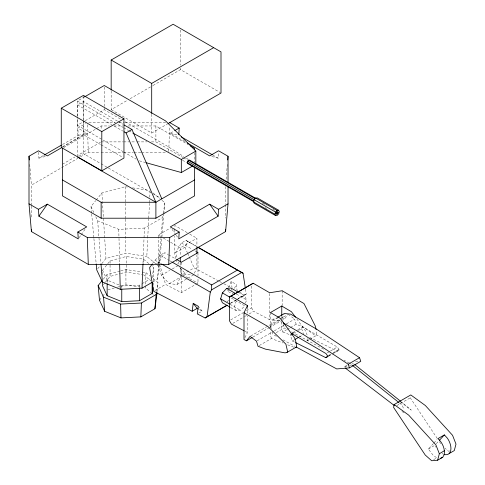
<?xml version="1.0" encoding="UTF-8"?>
<svg xmlns="http://www.w3.org/2000/svg" width="485" height="485" viewBox="0 0 485 485"><rect width="100%" height="100%" fill="white"/><g stroke="black" fill="none" stroke-linecap="round" stroke-linejoin="round"><path stroke-width="0.36" stroke-dasharray="2.42 1.82" d="M168.756 151.569L169.611 126.312M143.002 263.391L144.003 238.59M144.033 237.838L144.427 228.065L162.639 217.553L163.202 213.849M142.269 272.085L145.997 272.661L145.233 287.847L150.956 292.564M155.915 263.919L146.809 256.413L147.713 238.456M147.749 237.705L148.689 218.996M148.725 218.25L149.477 203.282M149.513 202.53L149.623 200.287M149.774 197.292L150.077 191.308M211.787 156.473L218.129 158.146L218.474 152.26M152.927 281.882L157.425 279.287L158.571 265.731M158.631 264.98L160.856 238.632M160.923 237.874L162.639 217.553M226.101 179.22L227.344 164.403M157.188 291.376L157.952 282.519L152.26 277.826M157.425 279.287L159.329 266.738L163.839 214.782M163.906 214.03L164.882 202.736L160.341 198.989M152.157 277.863L153.709 267.605L152.005 266.198M163.312 213.109L164.882 202.736M153.375 285.374L153.709 267.605M156.564 291.691L157.952 282.519M437.306 438.531L410.262 397.827L410.528 396.384M236.231 300.9L234.467 306.835L236.231 310.733L240.493 310.315L244.749 305.817L230.575 297.632M245.531 303.18L246.513 299.882L244.749 295.983L239.093 292.716M309.97 339.167L316.372 335.468L316.632 333.492L316.196 330.194M228.55 287.641L231.102 281.476L236.165 284.398L237.165 290.873M234.528 288.369L236.165 284.398M271.303 328.678L270.442 325.774L273.031 320.051L276.808 317.869M282.052 318.603L284.071 314.147M175.582 252.624L184.943 247.247L187.707 241.269L185.888 240.384L181.354 243.003L175.582 252.624L177.286 258.341M158.413 265.246L161.353 275.28L169.247 283.67L176.983 284.489L180.299 277.293L180.299 268.235M244.943 337.633L247.459 332.552L247.459 316.062M156.473 263.664L158.965 262.215L164.736 252.594L167.931 254.443M291.455 333.377L290.285 335.177L292.328 340.985L294.322 341.98M298.463 330.455L301.609 328.642L302.779 326.841L337.342 347.048L338.997 349.43L339.051 350.17L333.389 353.444M79.103 237.698L80.801 235.304M81.219 234.704L85.027 229.302M152.49 263.622L154.951 260.178L160.195 255.219L164.736 252.594M91.617 213.188L91.01 206.471L95.739 200.608M96.212 200.026L101.892 192.994L125.233 186.707L127.428 187.046M97.661 268.757L99.971 265.901M101.814 263.616L105.96 258.481L125.736 253.158L146.809 256.413M102.535 274.637L102.535 270.187L107.246 264.355M107.718 263.773L110.071 260.851L126.245 256.498L143.475 259.166L149.162 263.852M103.256 279.227L106.967 274.631L120.044 271.109M103.475 284.592L104.887 282.846M105.36 282.258L110.071 276.426L119.916 273.776M99.474 300.166L102.286 296.693M102.753 296.111L105.093 293.213M281.415 320.627L284.598 318.791L287.769 314.898M433.645 459.653L436.9 457.834L433.323 455.488L428.34 449.043L433.408 443.551M433.911 443.005L436.955 439.707M436.27 443.696L438.294 441.502M227.132 301.828L228.55 300.33M238.123 298.899L240.493 296.408L244.749 295.983M230.229 303.495L246.265 294.116L245.458 288.89M152.114 266.192L153.357 265.471M77.364 116.151L77.364 101.019L84.578 96.854M77.545 116.242L77.545 104.912L83.456 101.498L117.552 121.177M77.364 119.177L77.364 125.227L84.578 121.062M85.233 120.686L104.257 109.707L121.22 119.504M62.517 144.512L78.261 135.424L77.83 128.064L85.402 123.687M111.168 90.847L111.168 109.646L127.513 100.207M130.125 98.698L152.357 85.863M153.011 85.487L180.475 69.628L220.348 92.653M38.557 152.26L38.903 158.146L43.492 155.497M62.571 146.676L83.42 134.642L100.419 144.451M62.45 147.21L86.718 133.193L77.83 128.064M63.735 147.549L95.891 128.986M96.545 128.604L101.141 125.954L109.392 125.954M62.419 164.245L74.89 157.043M100.48 142.269L77.515 155.527L77.545 117M78.728 156.352L83.456 153.624L100.431 163.427M31.428 205.367L31.428 185.149L77.843 158.352M80.455 156.837L88.3 152.308L100.328 152.308M111.168 109.646L151.696 133.042L167.386 123.984M184.743 141.529L170.314 133.193L174.121 130.992M158.201 263.779L158.201 235.098L170.344 228.083M170.55 242.227L180.299 247.853L196.916 238.262L196.916 246.562M102.535 270.187L107.149 280.136L121.765 286.047L139.541 285.15L141.432 284.058M142.063 283.695L150.265 278.96M161.353 275.28L169.665 270.484M172.223 269.005L177.971 265.689M154.818 290.576L165.573 284.368L181.378 292.685L197.995 283.094L197.995 278.632M180.056 267.629L182.19 274.771L194.139 267.878L218.838 281.076M169.247 283.67L183.312 275.553M183.948 275.183L185.864 274.073L192.193 274.746M176.983 284.489L187.204 278.584M187.847 278.214L193.6 274.898L196.916 267.696L196.916 254.867M229.635 289.63L227.138 291.073L232.339 293.655L234.152 292.613M198.48 313.207L202.1 311.115L198.274 306.277M230.581 303.167L235.807 300.148M236.462 299.772L246.265 294.116M230.696 319.918L243.106 312.752M246.368 310.867L251.594 307.854L251.594 285.689M232.782 323.386L244.537 316.596M245.192 316.22L246.495 315.468M249.108 313.959L253.679 311.315L269.666 319.73L277.747 318.293M250.696 336.008L267.872 326.09M269.139 325.356L279.318 319.482M279.954 319.118L287.581 314.71M270.442 325.774L281.767 319.239M252.8 337.148L268.696 327.969M269.333 327.599L280.779 320.991M257.123 340.779L273.661 331.231M274.298 330.861L283.834 325.356M286.38 323.889L294.65 319.112L296.177 324.241L303.507 327.084L315.153 335.499L316.372 335.468M276.177 332.674L284.356 327.951L287.011 329.388M259.299 345.532L271.436 338.524L282.937 342.992M281.767 321.864L281.767 328.654L282.761 331.983L286.593 329.77M287.235 329.4L289.787 327.927M290.424 327.557L296.177 324.241M292.71 332.649L297.117 330.109M297.748 329.745L302.779 326.841M293.431 333.359L297.832 330.818M292.328 340.985L294.213 339.894M299.245 336.99L303.646 334.45M307.405 340.646L309.327 339.536M327.272 352.862L329.788 351.407M330.418 351.043L337.342 347.048M328.303 355.608L330.818 354.153M333.334 352.704L338.997 349.43M328.775 355.766L332.552 353.583M333.183 353.219L339.051 350.17M328.357 356.348L332.758 353.808M347.036 365.199L343.92 366.999L348.072 366.145M396.815 405.593L410.262 397.827M428.34 449.043L434.748 445.345L435.96 447.164M120.771 270.915L125.857 269.545L141.523 271.97M120.62 273.588L126.245 272.073L142.038 274.516M107.9 289.733L114.411 287.981M117.303 287.205L125.973 284.871L141.529 287.278M78.261 135.424L86.718 133.193M38.903 158.146L45.244 156.473M349.467 365.848L351.564 365.399M449.825 451.001L448.34 451.135L445.115 448.279M349.539 362.265L348.042 362.386L344.065 360.234M355.535 361.768L360.028 361.398M95.769 216.728L97.673 220.833L118.77 229.363L144.427 228.065M88.81 122.596L115.278 122.596M119.061 122.596L124.354 122.596M125.112 122.596L165.955 122.596M113.89 125.954L122.893 125.954M128.143 125.954L155.891 125.954L188.047 144.518M101.141 141.887L122.893 141.887M123.639 141.887L128.889 141.887M131.89 141.887L136.394 141.887M137.14 141.887L146.894 141.887M151.393 141.887L155.891 141.887L182.796 157.425M101.08 152.308L122.881 152.308M123.633 152.308L133.399 152.308M134.151 152.308L140.917 152.308M141.668 152.308L166.476 152.308M273.031 320.051L279.281 320.67L281.882 322.173M132.55 187.84L149.38 190.441M352.207 363.756L354.189 364.144M170.314 133.193L177.364 135.054M139.419 160.844L145.815 162.627M282.761 331.983L291.552 335.402M287.672 344.829L293.758 347.193M309.642 337.433L336.954 351.043M282.161 317.505L284.598 318.791M182.19 274.771L197.995 283.094M244.798 331.152L247.459 332.552M219.469 281.415L222.639 283.107M223.906 283.786L230.872 287.508M239.748 292.255L244.919 295.013M291.655 331.898L324.162 349.473M276.347 336.281L273.031 334.486L272.382 332.31M282.985 339.87L294.922 346.326M199.638 309.745L202.1 311.115M212.885 155.121L218.129 158.146M125.136 121.759L165.597 145.124L183.863 156.619M262.355 203.124L266.247 205.373M272.734 209.12L274.68 210.248M183.457 157.801L187.392 160.074M118.207 121.559L122.796 124.208M265.301 207.647L266.598 208.392M182.457 160.238L186.379 162.499M77.364 101.019L115.218 122.875M117.825 124.378L123.051 127.397M123.699 127.773L128.27 130.41M128.919 130.786L132.187 132.672M77.545 104.912L111.635 124.59M114.26 126.106L122.778 131.029M77.364 125.227L123.051 151.605M123.699 151.981L136.097 159.141M101.074 144.833L122.644 157.285M101.086 163.803L150.708 192.448M153.321 193.958L159.85 197.728M187.168 232.63L174.818 225.501L174.818 228.52M189.768 234.134L196.916 238.262M187.707 241.269L196.819 246.532M185.888 240.384L196.831 246.695M181.354 243.003L192.23 249.284M194.794 250.763L196.073 251.503M158.201 235.098L160.802 236.595M163.403 238.099L169.902 241.851M168.574 254.813L175.612 258.881M236.456 294.074L246.513 299.882M160.195 255.219L169.204 260.421M169.847 260.791L171.781 261.906M154.951 260.178L160.808 263.561M230.066 304.295L240.493 310.315M230.575 307.466L236.231 310.733M186.385 158.207L188.277 159.395M288.217 314.341L294.65 319.112M350.152 363.398L351.346 364.32M400.452 401.877L411.231 410.116L401.404 401.889M402.004 411.425L403.799 412.802M399.476 403.005L402.429 405.363L403.714 409.54M152.951 192.897L159.771 198.523M156.479 264.392L159.329 266.738M145.997 272.661L149.98 275.947M143.475 274.74L150.865 280.833M151.526 293.037L153.242 294.45M179.947 267.787L185.864 274.073M296.796 318.918L305.805 331.225L307.078 334.953M172.005 229.302L175.812 234.704M176.231 235.304L177.504 237.098M439.392 441.659L441.471 444.793M251.594 307.854L253.679 311.315M91.01 206.471L93.866 212.624M231.212 288.648L232.091 290.594M184.943 247.247L187.398 252.746M187.701 253.437L188.926 256.183M189.235 256.874L194.139 267.878M301.609 328.642L303.422 333.801M271.436 338.524L270.442 335.19L270.442 330.667M283.276 324.32L284.356 327.951M178.353 261.912L179.208 264.768M158.965 262.215L159.395 263.646M159.607 264.361L165.573 284.368M175.867 258.523L174.818 254.94L174.818 236.068M176.079 259.239L177.34 263.537M231.102 281.476L232.024 287.441M91.683 213.933L93.841 237.808M93.908 238.553L96.133 263.179M29.688 164.403L31.428 185.149M97.673 220.833L100.953 263.397M101.892 192.994L105.96 258.481M106.967 274.631L107.482 282.937M87.373 124.827L88.3 152.308M118.77 229.363L118.977 237.601M118.995 238.347L119.607 263.07M125.233 186.707L125.354 202.566M125.36 203.318L125.476 218.42M125.482 219.178L125.736 253.158M125.857 269.545L125.973 284.871M282.161 290.757L282.161 305.617M281.767 316.584L281.767 318.093M270.442 312.558L270.442 327.648M269.666 293.504L269.666 319.73M247.459 307.072L247.459 313.067M225.604 186.646L225.604 203.87M225.604 204.621L225.604 218.098M197.995 252.612L197.995 275.656M194.612 152.654L194.612 162.069M181.378 262.203L181.378 265.919M181.378 268.896L181.378 292.685M180.475 29.991L180.475 65.142M180.475 68.136L180.475 69.628M180.299 247.853L180.299 256.159M180.299 262.949L180.299 265.216M174.818 229.278L174.818 233.049M155.891 125.954L155.891 141.887M151.696 114.248L151.696 133.042M143.475 259.166L143.475 263.616M139.541 285.15L139.541 287.375M126.245 256.498L126.245 272.073M121.765 286.047L121.765 288.272M110.071 260.851L110.071 276.426M107.149 280.136L107.149 282.361M104.257 87.009L104.257 107.434M104.257 108.191L104.257 109.707M101.141 125.954L101.141 129.574M83.456 101.498L83.456 119.625M83.456 120.383L83.456 153.624M83.42 96.163L83.42 121.062M83.42 121.814L83.42 134.642M31.428 206.119L31.428 218.098M443.308 454.13A12.501 7.22 60 0 1 442.12 453.542M307.751 338.621A3.468 2.001 60 0 1 306.69 341.046"/><path stroke-width="0.73" d="M152.078 264.198L149.623 267.641L153.624 291.267L192.175 311.255L193.212 303.355L198.274 306.277L197.274 313.904L205.143 317.978L207.053 316.747L210.278 292.128L211.636 289.836L211.678 284.944L237.377 270.109L243.04 273.213L245.343 288.145M61.795 147.585L47.36 155.915L38.473 150.786L29.003 156.249L29.003 203.845L31.428 231.581L88.3 264.416L168.731 264.416L169.738 237.498L179.201 232.036L170.314 226.901L209.672 204.179L218.559 209.314L228.029 203.845L228.029 186.47M101.862 280.948L98.152 285.538L99.474 300.166L104.639 311.291L120.971 317.893L140.838 316.887L141.396 303.022L156.14 294.51L156.461 292.394M96.2 263.925L96.739 269.896L102.39 282.064L120.262 289.29L141.996 288.193L142.966 264.143M178.813 134.691L179.201 128.064L169.738 122.596M444.011 454.39A12.501 7.22 60 0 0 450.741 450.492A12.501 7.22 60 0 0 447.443 438.264L444.375 434.912L437.967 438.61C442.332 442.629 445.242 448.667 444.212 454.675L442.744 457.258L437.622 460.21L431.686 460.75L425.236 455.033L393.614 407.442L394.147 404.551L410.795 394.935L425.345 405.515L452.566 435.312L455.997 444.139L454.269 450.595L449.152 453.554M179.201 232.036L178.771 238.899L218.129 216.177L218.559 209.314M140.838 316.887L154.933 308.751L156.14 294.51M227.72 159.953L228.029 156.249L218.559 150.786L209.672 155.915L187.368 143.039M157.055 292.849L154.933 308.751M168.731 264.416L225.604 231.581L228.029 203.845M102.535 281.312L102.535 285.762L107.149 295.711L121.765 301.621L139.541 300.724L152.157 293.437L153.042 287.575M437.622 460.21L439.343 453.754L435.912 444.927L408.691 415.13L394.147 404.551M278.057 212.569L277.669 213.509L276.953 214.109L276.335 214.012L276.565 212.345L277.614 211.696L278.057 212.569L276.759 211.818M253.534 201.875L254.146 199.711L255.65 198.086L257.214 197.892L278.626 210.254L279.287 211.612L278.675 213.776L277.171 215.401L275.601 215.595L254.188 203.233L253.534 201.875L274.946 214.243L275.601 215.595M274.946 214.243L275.559 212.078L277.062 210.454L278.626 210.254M254.073 201.899L187.604 163.524L187.186 162.614L187.586 161.256L188.58 160.202L189.556 160.098L256.025 198.474M229.945 307.102L222.397 302.749L220.639 298.851L222.397 292.916L226.659 288.417L230.915 287.999L238.462 292.352M252.164 337.518L246.441 340.822L244.004 339.536L244.004 312.789L247.459 305.574L230.993 296.068L229.387 297.032L229.387 320.67L231.478 324.138L244.131 330.8M246.441 340.822L250.06 336.372L256.492 341.143L258.02 346.266L265.35 349.115L285.041 352.88L287.108 352.365L287.575 351.455L285.895 344.18L267.853 326.46L244.004 312.789M187.762 161.705L188.738 160.626M38.903 216.177L47.36 204.179L86.718 226.901L77.83 232.036L78.261 238.899L38.903 216.177L38.473 209.314L29.003 203.845M439.307 440.404L444.375 434.912M316.105 329.539L315.183 325.805L303.962 303.525L282.161 290.757L269.666 292.752L253.194 283.246L229.387 297.032M439.343 453.754L444.454 450.686M111.168 90.095L111.168 60.019L173.115 24.25L221.002 51.895L221.002 93.029L168.04 123.608M61.268 108.197L83.42 95.406L123.954 118.807L123.954 158.037L101.801 170.829L61.268 147.428L61.268 108.197L101.801 131.599L123.954 118.807M84.578 96.854L104.257 85.499L165.597 120.917L195.831 151.09L195.831 164.154M111.168 60.019L151.696 83.414L213.649 47.651M44.147 155.121L61.207 145.27M124.093 131.787L126.058 132.92L131.975 129.507L161.808 198.856M38.473 209.314L47.36 204.179M174.758 130.629L179.201 128.064M132.835 133.048L181.323 159.468L195.831 151.09M146.525 162.827L181.323 172.527L192.678 165.973M62.419 179.917L101.141 202.275L155.891 202.275L194.612 179.917M62.419 148.307L62.419 195.855L101.141 218.208L155.891 218.208L194.612 195.855L194.612 167.125M141.996 288.193L152.284 282.252M211.636 289.836L241.682 272.491M192.175 311.255L197.177 308.369L198.407 309.054M230.993 296.068L253.194 283.246M207.053 316.747L226.659 305.435M205.143 317.978L227.168 305.259M295.51 317.16L291.424 311.722L281.767 306.023L270.442 312.558L279.372 317.717L280.76 319.009L294.48 337.76L295.48 340.021L296.426 345.156A3.468 2.001 60 0 1 295.371 347.581M277.438 317.505L284.356 313.51L290.606 314.134L315.971 328.775L359.53 357.694L360.779 361.331L349.455 367.872L336.723 368.927L296.25 347.042M291.546 334.45L292.801 333.722M294.844 339.536L298.614 337.354M287.108 352.365L296.08 347.181M295.656 342.646L325.635 357.578L328.151 356.123M283.185 322.925L304.647 335.311L348.206 364.229L359.53 357.694M440.283 458.398L442.744 457.258M325.635 357.578L327.727 356.711L327.672 355.972L326.017 353.589L291.455 333.377M98.152 285.538L103.547 297.166L120.626 304.071L141.396 303.022M77.83 232.036L87.294 237.498L169.738 237.498M181.396 136.94L212.224 154.739M190.672 146.033L194.612 148.307L194.612 149.81M255.65 198.086L277.062 210.454M188.58 160.202L255.049 198.577M187.586 161.256L275.559 212.078M276.371 212.757L277.669 213.509M124.105 124.966L131.975 129.507M275.656 213.358L276.953 214.109M187.186 162.614L253.655 200.99M77.545 157.037L155.891 202.275L155.891 218.208M198.123 247.277L243.04 273.213M197.474 247.071L237.377 270.109M196.71 251.873L197.995 252.612L181.378 262.203L176.892 259.614M226.659 288.417L235.461 293.498M172.424 262.276L211.678 284.944M222.397 292.916L229.945 297.269M161.456 263.937L210.278 292.128M220.639 298.851L229.441 303.931M345.114 367.915L394.22 405.472M354.777 364.611L400.81 401.422M352.262 365.253L398.888 402.532M193.212 303.355L197.177 308.369M209.672 204.179L218.129 216.177M126.058 132.92L155.891 202.275M348.206 364.229L349.455 367.872M29.003 156.249L29.312 159.953M101.007 264.143L102.39 282.064M103.547 297.166L104.639 311.291M87.294 237.498L88.3 264.416M119.625 263.822L120.262 289.29M120.626 304.071L120.971 317.893M281.767 306.023L281.767 315.832M247.459 305.574L247.459 307.072M228.029 156.249L228.029 182.693M225.604 229.332L225.604 231.581M196.916 247.32L196.916 253.358M181.323 159.468L181.323 172.527M180.299 257.668L180.299 262.197M152.157 282.312L152.157 293.437M151.696 83.414L151.696 113.496M139.541 288.114L139.541 300.724M121.765 289.012L121.765 301.621M107.149 283.846L107.149 295.711M101.801 131.599L101.801 170.829M101.141 202.275L101.141 218.208M31.428 229.332L31.428 231.581"/></g></svg>
